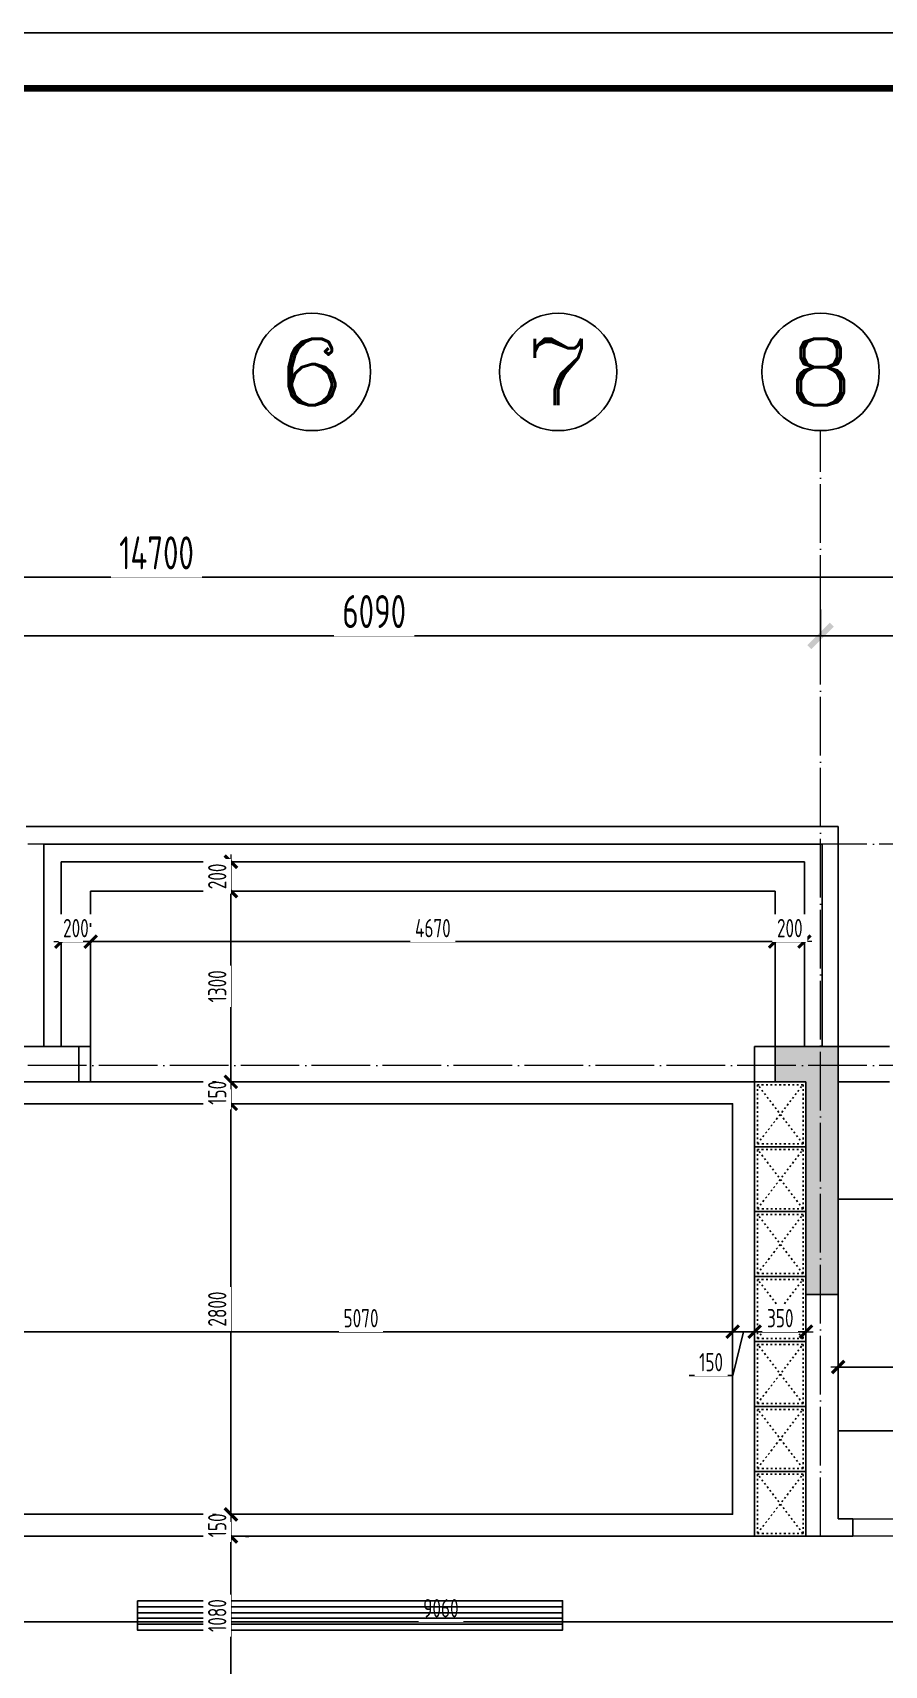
# Model space of a CAD drawing. Header units: inches. Extents: x -50945 to 250244, y -404780 to 18493.
# Drawn here: x 168992 to 174802, y -303535 to -292400 of the extents above; entities that cross this region are included whole.
import ezdxf
from ezdxf.enums import TextEntityAlignment as Align

# ---------------------------------------------------------------- set-up
doc = ezdxf.new("R2010")
doc.units = ezdxf.units.IN
doc.header["$MEASUREMENT"] = 0
doc.linetypes.add('ACAD_ISO03W100', pattern=[30, 12, -18])
doc.linetypes.add('DOTE', pattern=[2.42, 2, -0.2, 0.02, -0.2])
for name, color, linetype in [('15开关布置图-YJ', 2, 'Continuous'), ('AXIS', 1, 'Continuous'), ('AXIS_TEXT', 7, 'Continuous'), ('A图框', 7, 'Continuous'), ('D-ARCHI', 250, 'Continuous'), ('EVH 立面填充', 8, 'Continuous'), ('IBS-003-建筑窗框', 3, 'Continuous'), ('IBS-182-原建筑非承重墙', 150, 'Continuous'), ('IBS-200-原建筑承重墙柱', 200, 'Continuous'), ('IBS-63-原建筑窗', 63, 'Continuous'), ('IDS-040-固定高家具', 40, 'Continuous'), ('IRC-022-天花设备', 22, 'Continuous'), ('IRC-30-天花轮廓线', 30, 'Continuous'), ('外标注', 50, 'Continuous')]:
    doc.layers.add(name, color=color, linetype=linetype)
doc.layers.add('天棚材质标注', color=2, linetype='Continuous', lineweight=5)
doc.layers.add('门', color=65, linetype='Continuous', lineweight=13)
doc.styles.add('_TCH_AXIS', font='COMPLEX', dxfattribs={"bigfont": 'GBCBIG'})
doc.styles.add('COMPLEX', font='COMPLEX')
doc.styles.add('HBA-DIMT', font='ARCHS.SHX', dxfattribs={"width": 0.8})
doc.dimstyles.new('HBA_40', dxfattribs={"dimscale": 50, "dimtxt": 2.5, "dimasz": 0.1, "dimexe": 2, "dimexo": 2.5, "dimgap": 0.6, "dimtad": 1, "dimdec": 0, "dimrnd": 5, "dimzin": 0, "dimtxsty": 'HBA-DIMT', "dimblk": 'HBA_DIMENSION_TICK', "dimblk1": 'HBA_DIMENSION_TICK', "dimblk2": 'HBA_DIMENSION_TICK', "dimcen": 0.125, "dimclrd": 44, "dimclre": 44, "dimclrt": 2, "dimadec": 0, "dimazin": 0, "dimtfac": 1, "dimtdec": 0, "dimtix": 1, "dimtmove": 1, "dimatfit": 3, "dimldrblk": 'HBA_Leader_Dot', "dimfxl": 0, "dimtvp": 1, "dimtfill": 1, "dimtolj": 1, "dimtzin": 0, "dimarcsym": 0})

# ---------------------------------------------------------------- blocks, each defined once
blk = doc.blocks.new('gegeg')
at = {"layer": 'A图框'}
blk.add_lwpolyline([(162587, -39218), (162587, -60008), (133187, -60008), (133187, -39218)], close=True, dxfattribs=at)
at = {"layer": 'A图框', "const_width": 42}
blk.add_lwpolyline([(133537, -40125), (133537, -39568), (162237, -39568), (162237, -57908)], dxfattribs=at)
blk = doc.blocks.new('HBA_DIMENSION_TICK')
at = {"color": 0, "linetype": 'ByBlock'}
for p, q in [((-10, 0), (0, 0)), ((0, 0), (10, 0))]:
    blk.add_line(p, q, dxfattribs=at)
at = {"color": 50, "linetype": 'ByBlock'}
blk.add_solid([(-10, -7), (-7, -10), (7, 10), (10, 7)], dxfattribs=at)
blk = doc.blocks.new('*D553')
at = {"layer": 'Defpoints', "color": 0, "transparency": 16777216}
for p in [(174367, -296514), (168277, -296739), (174367, -296739)]:
    blk.add_point(p, dxfattribs=at)
at = {"layer": '外标注', "color": 44, "lineweight": -2, "transparency": 16777216}
for p, q in [((168277, -296514), (168277, -296334)), ((174367, -296514), (174367, -296334)), ((168286, -296514), (174358, -296514))]:
    blk.add_line(p, q, dxfattribs=at)
at = {"layer": '外标注', "color": 44, "lineweight": -2, "transparency": 16777216, "xscale": 9, "yscale": 9, "zscale": 9, "rotation": 180}
blk.add_blockref('HBA_DIMENSION_TICK', (168277, -296514), dxfattribs=at)
at = {"layer": '外标注', "color": 44, "lineweight": -2, "transparency": 16777216, "xscale": 9, "yscale": 9, "zscale": 9}
blk.add_blockref('HBA_DIMENSION_TICK', (174367, -296514), dxfattribs=at)
at = {"layer": '外标注', "color": 2, "transparency": 16777216, "insert": (171322, -296348), "char_height": 225, "attachment_point": 5, "style": 'HBA-DIMT', "bg_fill": 3, "box_fill_scale": 1.25, "bg_fill_color": 256, "bg_fill_true_color": 13158600, "bg_fill_transparency": 0}
blk.add_mtext('\\A1;6090', dxfattribs=at)
blk = doc.blocks.new('HBA_Leader_Dot')
at = {"color": 0, "linetype": 'ByBlock'}
blk.add_line((-5, 0), (-10, 0), dxfattribs=at)
at = {"color": 0, "linetype": 'ByBlock', "const_width": 5}
blk.add_lwpolyline([(-2.5, 0, 1), (2.5, 0, 1)], format="xyb", close=True, dxfattribs=at)
blk = doc.blocks.new('*D554')
at = {"layer": 'Defpoints', "color": 0, "transparency": 16777216}
for p in [(177187, -296514), (174367, -296739), (177187, -296739)]:
    blk.add_point(p, dxfattribs=at)
at = {"layer": '外标注', "color": 44, "lineweight": -2, "transparency": 16777216}
for p, q in [((174367, -296514), (174367, -296334)), ((177187, -296514), (177187, -296334)), ((174376, -296514), (177178, -296514))]:
    blk.add_line(p, q, dxfattribs=at)
at = {"layer": '外标注', "color": 44, "lineweight": -2, "transparency": 16777216, "xscale": 9, "yscale": 9, "zscale": 9, "rotation": 180}
blk.add_blockref('HBA_DIMENSION_TICK', (174367, -296514), dxfattribs=at)
at = {"layer": '外标注', "color": 44, "lineweight": -2, "transparency": 16777216, "xscale": 9, "yscale": 9, "zscale": 9}
blk.add_blockref('HBA_DIMENSION_TICK', (177187, -296514), dxfattribs=at)
at = {"layer": '外标注', "color": 2, "transparency": 16777216, "insert": (175777, -296348), "char_height": 225, "attachment_point": 5, "style": 'HBA-DIMT', "bg_fill": 3, "box_fill_scale": 1.25, "bg_fill_color": 256, "bg_fill_true_color": 13158600, "bg_fill_transparency": 0}
blk.add_mtext('\\A1;2820', dxfattribs=at)
blk = doc.blocks.new('*D555')
at = {"layer": 'Defpoints', "color": 0, "transparency": 16777216}
for p in [(177187, -296114), (162487, -296514), (177187, -296514)]:
    blk.add_point(p, dxfattribs=at)
at = {"layer": '外标注', "color": 44, "lineweight": -2, "transparency": 16777216}
for p, q in [((162487, -296289), (162487, -295934)), ((177187, -296289), (177187, -295934)), ((162496, -296114), (177178, -296114))]:
    blk.add_line(p, q, dxfattribs=at)
at = {"layer": '外标注', "color": 44, "lineweight": -2, "transparency": 16777216, "xscale": 9, "yscale": 9, "zscale": 9, "rotation": 180}
blk.add_blockref('HBA_DIMENSION_TICK', (162487, -296114), dxfattribs=at)
at = {"layer": '外标注', "color": 44, "lineweight": -2, "transparency": 16777216, "xscale": 9, "yscale": 9, "zscale": 9}
blk.add_blockref('HBA_DIMENSION_TICK', (177187, -296114), dxfattribs=at)
at = {"layer": '外标注', "color": 2, "transparency": 16777216, "insert": (169837, -295948), "char_height": 225, "attachment_point": 5, "style": 'HBA-DIMT', "bg_fill": 3, "box_fill_scale": 1.25, "bg_fill_color": 256, "bg_fill_true_color": 13158600, "bg_fill_transparency": 0}
blk.add_mtext('\\A1;14700', dxfattribs=at)
blk = doc.blocks.new('_AXISO')
blk.add_circle((0, 0), 0.5)
at = {"layer": 'AXIS_TEXT', "style": 'COMPLEX', "width": 1.041667}
blk.add_attdef('A', text='', height=0.56, dxfattribs=at).set_placement((-0.25, -0.28), (0.25, -0.28), align=Align.FIT)
blk = doc.blocks.new('*D586')
at = {"layer": 'Defpoints', "color": 0, "transparency": 16777216}
for p in [(167247, -303195), (176307, -303195), (176307, -303238)]:
    blk.add_point(p, dxfattribs=at)
at = {"layer": '天棚材质标注', "color": 44, "lineweight": -2, "transparency": 16777216}
for p, q in [((167252, -303238), (176302, -303238)), ((167247, -303320), (167247, -303338)), ((176307, -303320), (176307, -303338))]:
    blk.add_line(p, q, dxfattribs=at)
at = {"layer": '天棚材质标注', "color": 44, "lineweight": -2, "transparency": 16777216, "xscale": 5, "yscale": 5, "zscale": 5, "rotation": 180}
blk.add_blockref('HBA_DIMENSION_TICK', (167247, -303238), dxfattribs=at)
at = {"layer": '天棚材质标注', "color": 44, "lineweight": -2, "transparency": 16777216, "xscale": 5, "yscale": 5, "zscale": 5}
blk.add_blockref('HBA_DIMENSION_TICK', (176307, -303238), dxfattribs=at)
at = {"layer": '天棚材质标注', "color": 2, "transparency": 16777216, "insert": (171777, -303145), "char_height": 125, "attachment_point": 5, "style": 'HBA-DIMT', "bg_fill": 3, "box_fill_scale": 1.25, "bg_fill_color": 256, "bg_fill_true_color": 13158600, "bg_fill_transparency": 0}
blk.add_mtext('\\A1;9060', dxfattribs=at)
blk = doc.blocks.new('*D587')
at = {"layer": 'Defpoints', "color": 0, "transparency": 16777216}
for p in [(170341, -302655), (170344, -302655), (170341, -303735)]:
    blk.add_point(p, dxfattribs=at)
at = {"layer": '天棚材质标注', "color": 44, "lineweight": -2, "transparency": 16777216}
for p, q in [((170344, -303730), (170344, -302660)), ((170466, -302655), (170444, -302655)), ((170466, -303735), (170444, -303735))]:
    blk.add_line(p, q, dxfattribs=at)
at = {"layer": '天棚材质标注', "color": 44, "lineweight": -2, "transparency": 16777216, "xscale": 5, "yscale": 5, "zscale": 5}
for p, rotation in [((170344, -302655), 90), ((170344, -303735), 270)]:
    blk.add_blockref('HBA_DIMENSION_TICK', p, dxfattribs=dict(at, rotation=rotation))
at = {"layer": '天棚材质标注', "color": 2, "transparency": 16777216, "insert": (170251, -303195), "char_height": 125, "attachment_point": 5, "rotation": 90, "style": 'HBA-DIMT', "bg_fill": 3, "box_fill_scale": 1.25, "bg_fill_color": 256, "bg_fill_true_color": 13158600, "bg_fill_transparency": 0}
blk.add_mtext('\\A1;1080', dxfattribs=at)
blk = doc.blocks.new('*D588')
at = {"layer": '天棚材质标注', "color": 44, "lineweight": -2, "transparency": 16777216}
for p, q in [((170219, -302505), (170244, -302505)), ((170344, -302500), (170344, -302495)), ((170344, -302655), (170344, -302505)), ((170344, -302660), (170344, -302665)), ((170466, -302655), (170444, -302655))]:
    blk.add_line(p, q, dxfattribs=at)
at = {"layer": '天棚材质标注', "color": 44, "lineweight": -2, "transparency": 16777216, "xscale": 5, "yscale": 5, "zscale": 5}
for p, rotation in [((170344, -302505), 270), ((170344, -302655), 90)]:
    blk.add_blockref('HBA_DIMENSION_TICK', p, dxfattribs=dict(at, rotation=rotation))
at = {"layer": '天棚材质标注', "color": 2, "transparency": 16777216, "insert": (170251, -302580), "char_height": 125, "attachment_point": 5, "rotation": 90, "style": 'HBA-DIMT', "bg_fill": 3, "box_fill_scale": 1.25, "bg_fill_color": 256, "bg_fill_true_color": 13158600, "bg_fill_transparency": 0}
blk.add_mtext('\\A1;150', dxfattribs=at)
at = {"layer": 'Defpoints', "color": 0, "transparency": 16777216}
for p in [(170344, -302505), (170344, -302505), (170341, -302655)]:
    blk.add_point(p, dxfattribs=at)
blk = doc.blocks.new('*D589')
at = {"layer": 'Defpoints', "color": 0, "transparency": 16777216}
for p in [(170344, -299705), (170344, -299705), (170344, -302505)]:
    blk.add_point(p, dxfattribs=at)
at = {"layer": '天棚材质标注', "color": 44, "lineweight": -2, "transparency": 16777216}
for p, q in [((170219, -299705), (170244, -299705)), ((170344, -302500), (170344, -299710)), ((170219, -302505), (170244, -302505))]:
    blk.add_line(p, q, dxfattribs=at)
at = {"layer": '天棚材质标注', "color": 44, "lineweight": -2, "transparency": 16777216, "xscale": 5, "yscale": 5, "zscale": 5}
for p, rotation in [((170344, -299705), 90), ((170344, -302505), 270)]:
    blk.add_blockref('HBA_DIMENSION_TICK', p, dxfattribs=dict(at, rotation=rotation))
at = {"layer": '天棚材质标注', "color": 2, "transparency": 16777216, "insert": (170251, -301105), "char_height": 125, "attachment_point": 5, "rotation": 90, "style": 'HBA-DIMT', "bg_fill": 3, "box_fill_scale": 1.25, "bg_fill_color": 256, "bg_fill_true_color": 13158600, "bg_fill_transparency": 0}
blk.add_mtext('\\A1;2800', dxfattribs=at)
blk = doc.blocks.new('*D590')
at = {"layer": '天棚材质标注', "color": 44, "lineweight": -2, "transparency": 16777216}
for p, q in [((170219, -299555), (170244, -299555)), ((170344, -299550), (170344, -299545)), ((170344, -299705), (170344, -299555)), ((170219, -299705), (170244, -299705)), ((170344, -299710), (170344, -299715))]:
    blk.add_line(p, q, dxfattribs=at)
at = {"layer": '天棚材质标注', "color": 44, "lineweight": -2, "transparency": 16777216, "xscale": 5, "yscale": 5, "zscale": 5}
for p, rotation in [((170344, -299555), 270), ((170344, -299705), 90)]:
    blk.add_blockref('HBA_DIMENSION_TICK', p, dxfattribs=dict(at, rotation=rotation))
at = {"layer": '天棚材质标注', "color": 2, "transparency": 16777216, "insert": (170251, -299630), "char_height": 125, "attachment_point": 5, "rotation": 90, "style": 'HBA-DIMT', "bg_fill": 3, "box_fill_scale": 1.25, "bg_fill_color": 256, "bg_fill_true_color": 13158600, "bg_fill_transparency": 0}
blk.add_mtext('\\A1;150', dxfattribs=at)
at = {"layer": 'Defpoints', "color": 0, "transparency": 16777216}
for p in [(170344, -299555), (170344, -299555), (170344, -299705)]:
    blk.add_point(p, dxfattribs=at)
blk = doc.blocks.new('*D591')
at = {"layer": 'Defpoints', "color": 0, "transparency": 16777216}
for p in [(170344, -298254), (170344, -298254), (170344, -299555)]:
    blk.add_point(p, dxfattribs=at)
at = {"layer": '天棚材质标注', "color": 44, "lineweight": -2, "transparency": 16777216}
for p, q in [((170219, -298254), (170244, -298254)), ((170344, -299550), (170344, -298259)), ((170219, -299555), (170244, -299555))]:
    blk.add_line(p, q, dxfattribs=at)
at = {"layer": '天棚材质标注', "color": 44, "lineweight": -2, "transparency": 16777216, "xscale": 5, "yscale": 5, "zscale": 5}
for p, rotation in [((170344, -298254), 90), ((170344, -299555), 270)]:
    blk.add_blockref('HBA_DIMENSION_TICK', p, dxfattribs=dict(at, rotation=rotation))
at = {"layer": '天棚材质标注', "color": 2, "transparency": 16777216, "insert": (170251, -298904), "char_height": 125, "attachment_point": 5, "rotation": 90, "style": 'HBA-DIMT', "bg_fill": 3, "box_fill_scale": 1.25, "bg_fill_color": 256, "bg_fill_true_color": 13158600, "bg_fill_transparency": 0}
blk.add_mtext('\\A1;1300', dxfattribs=at)
blk = doc.blocks.new('*D592')
at = {"layer": '天棚材质标注', "color": 44, "lineweight": -2, "transparency": 16777216}
for p, q in [((170240, -298054), (170244, -298054)), ((170344, -298049), (170344, -298044)), ((170344, -298254), (170344, -298054)), ((170219, -298254), (170244, -298254)), ((170344, -298259), (170344, -298264))]:
    blk.add_line(p, q, dxfattribs=at)
at = {"layer": '天棚材质标注', "color": 44, "lineweight": -2, "transparency": 16777216, "xscale": 5, "yscale": 5, "zscale": 5}
for p, rotation in [((170344, -298054), 270), ((170344, -298254), 90)]:
    blk.add_blockref('HBA_DIMENSION_TICK', p, dxfattribs=dict(at, rotation=rotation))
at = {"layer": '天棚材质标注', "color": 2, "transparency": 16777216, "insert": (170251, -298154), "char_height": 125, "attachment_point": 5, "rotation": 90, "style": 'HBA-DIMT', "bg_fill": 3, "box_fill_scale": 1.25, "bg_fill_color": 256, "bg_fill_true_color": 13158600, "bg_fill_transparency": 0}
blk.add_mtext('\\A1;200', dxfattribs=at)
at = {"layer": 'Defpoints', "color": 0, "transparency": 16777216}
for p in [(170344, -298054), (170365, -298054), (170344, -298254)]:
    blk.add_point(p, dxfattribs=at)
blk = doc.blocks.new('*D593')
at = {"layer": '天棚材质标注', "color": 44, "lineweight": -2, "transparency": 16777216}
for p, q in [((173917, -301147), (173917, -301159)), ((174267, -301147), (174267, -301159)), ((174262, -301259), (173922, -301259))]:
    blk.add_line(p, q, dxfattribs=at)
at = {"layer": '天棚材质标注', "color": 44, "lineweight": -2, "transparency": 16777216, "xscale": 5, "yscale": 5, "zscale": 5, "rotation": 180}
blk.add_blockref('HBA_DIMENSION_TICK', (173917, -301259), dxfattribs=at)
at = {"layer": '天棚材质标注', "color": 44, "lineweight": -2, "transparency": 16777216, "xscale": 5, "yscale": 5, "zscale": 5}
blk.add_blockref('HBA_DIMENSION_TICK', (174267, -301259), dxfattribs=at)
at = {"layer": '天棚材质标注', "color": 2, "transparency": 16777216, "insert": (174092, -301167), "char_height": 125, "attachment_point": 5, "style": 'HBA-DIMT', "bg_fill": 3, "box_fill_scale": 1.25, "bg_fill_color": 256, "bg_fill_true_color": 13158600, "bg_fill_transparency": 0}
blk.add_mtext('\\A1;350', dxfattribs=at)
at = {"layer": 'Defpoints', "color": 0, "transparency": 16777216}
for p in [(173917, -301259), (173917, -301272), (174267, -301272)]:
    blk.add_point(p, dxfattribs=at)
blk = doc.blocks.new('*D594')
at = {"layer": 'Defpoints', "color": 0, "transparency": 16777216}
for p in [(173767, -301259), (173767, -301259), (173917, -301272)]:
    blk.add_point(p, dxfattribs=at)
at = {"layer": '天棚材质标注', "color": 44, "lineweight": -2, "transparency": 16777216}
for p, q in [((173767, -301134), (173767, -301159)), ((173917, -301147), (173917, -301159)), ((173842, -301259), (173769, -301559)), ((173912, -301259), (173772, -301259)), ((173769, -301559), (173471, -301559))]:
    blk.add_line(p, q, dxfattribs=at)
at = {"layer": '天棚材质标注', "color": 44, "lineweight": -2, "transparency": 16777216, "xscale": 5, "yscale": 5, "zscale": 5, "rotation": 180}
blk.add_blockref('HBA_DIMENSION_TICK', (173767, -301259), dxfattribs=at)
at = {"layer": '天棚材质标注', "color": 44, "lineweight": -2, "transparency": 16777216, "xscale": 5, "yscale": 5, "zscale": 5}
blk.add_blockref('HBA_DIMENSION_TICK', (173917, -301259), dxfattribs=at)
at = {"layer": '天棚材质标注', "color": 2, "transparency": 16777216, "insert": (173620, -301467), "char_height": 125, "attachment_point": 5, "style": 'HBA-DIMT', "bg_fill": 3, "box_fill_scale": 1.25, "bg_fill_color": 256, "bg_fill_true_color": 13158600, "bg_fill_transparency": 0}
blk.add_mtext('\\A1;150', dxfattribs=at)
blk = doc.blocks.new('*D595')
at = {"layer": 'Defpoints', "color": 0, "transparency": 16777216}
for p in [(168697, -301259), (168697, -301259), (173767, -301259)]:
    blk.add_point(p, dxfattribs=at)
at = {"layer": '天棚材质标注', "color": 44, "lineweight": -2, "transparency": 16777216}
for p, q in [((168697, -301134), (168697, -301159)), ((173767, -301134), (173767, -301159)), ((173762, -301259), (168702, -301259))]:
    blk.add_line(p, q, dxfattribs=at)
at = {"layer": '天棚材质标注', "color": 44, "lineweight": -2, "transparency": 16777216, "xscale": 5, "yscale": 5, "zscale": 5, "rotation": 180}
blk.add_blockref('HBA_DIMENSION_TICK', (168697, -301259), dxfattribs=at)
at = {"layer": '天棚材质标注', "color": 44, "lineweight": -2, "transparency": 16777216, "xscale": 5, "yscale": 5, "zscale": 5}
blk.add_blockref('HBA_DIMENSION_TICK', (173767, -301259), dxfattribs=at)
at = {"layer": '天棚材质标注', "color": 2, "transparency": 16777216, "insert": (171232, -301167), "char_height": 125, "attachment_point": 5, "style": 'HBA-DIMT', "bg_fill": 3, "box_fill_scale": 1.25, "bg_fill_color": 256, "bg_fill_true_color": 13158600, "bg_fill_transparency": 0}
blk.add_mtext('\\A1;5070', dxfattribs=at)
blk = doc.blocks.new('*D598')
at = {"layer": '天棚材质标注', "color": 44, "lineweight": -2, "transparency": 16777216}
for p, q in [((169187, -298474), (169187, -298499)), ((169387, -298474), (169387, -298499)), ((169182, -298599), (169177, -298599)), ((169187, -298599), (169387, -298599)), ((169392, -298599), (169397, -298599))]:
    blk.add_line(p, q, dxfattribs=at)
at = {"layer": '天棚材质标注', "color": 44, "lineweight": -2, "transparency": 16777216, "xscale": 5, "yscale": 5, "zscale": 5}
blk.add_blockref('HBA_DIMENSION_TICK', (169187, -298599), dxfattribs=at)
at = {"layer": '天棚材质标注', "color": 44, "lineweight": -2, "transparency": 16777216, "xscale": 5, "yscale": 5, "zscale": 5, "rotation": 180}
blk.add_blockref('HBA_DIMENSION_TICK', (169387, -298599), dxfattribs=at)
at = {"layer": '天棚材质标注', "color": 2, "transparency": 16777216, "insert": (169287, -298507), "char_height": 125, "attachment_point": 5, "style": 'HBA-DIMT', "bg_fill": 3, "box_fill_scale": 1.25, "bg_fill_color": 256, "bg_fill_true_color": 13158600, "bg_fill_transparency": 0}
blk.add_mtext('\\A1;200', dxfattribs=at)
at = {"layer": 'Defpoints', "color": 0, "transparency": 16777216}
for p in [(169187, -298599), (169387, -298599), (169387, -298599)]:
    blk.add_point(p, dxfattribs=at)
blk = doc.blocks.new('*D599')
at = {"layer": 'Defpoints', "color": 0, "transparency": 16777216}
for p in [(169387, -298599), (174057, -298599), (174057, -298599)]:
    blk.add_point(p, dxfattribs=at)
at = {"layer": '天棚材质标注', "color": 44, "lineweight": -2, "transparency": 16777216}
for p, q in [((169387, -298474), (169387, -298499)), ((174057, -298474), (174057, -298499)), ((169392, -298599), (174052, -298599))]:
    blk.add_line(p, q, dxfattribs=at)
at = {"layer": '天棚材质标注', "color": 44, "lineweight": -2, "transparency": 16777216, "xscale": 5, "yscale": 5, "zscale": 5, "rotation": 180}
blk.add_blockref('HBA_DIMENSION_TICK', (169387, -298599), dxfattribs=at)
at = {"layer": '天棚材质标注', "color": 44, "lineweight": -2, "transparency": 16777216, "xscale": 5, "yscale": 5, "zscale": 5}
blk.add_blockref('HBA_DIMENSION_TICK', (174057, -298599), dxfattribs=at)
at = {"layer": '天棚材质标注', "color": 2, "transparency": 16777216, "insert": (171722, -298507), "char_height": 125, "attachment_point": 5, "style": 'HBA-DIMT', "bg_fill": 3, "box_fill_scale": 1.25, "bg_fill_color": 256, "bg_fill_true_color": 13158600, "bg_fill_transparency": 0}
blk.add_mtext('\\A1;4670', dxfattribs=at)
blk = doc.blocks.new('*D600')
at = {"layer": '天棚材质标注', "color": 44, "lineweight": -2, "transparency": 16777216}
for p, q in [((174057, -298474), (174057, -298499)), ((174257, -298474), (174257, -298499)), ((174052, -298599), (174047, -298599)), ((174057, -298599), (174257, -298599)), ((174262, -298599), (174267, -298599))]:
    blk.add_line(p, q, dxfattribs=at)
at = {"layer": '天棚材质标注', "color": 44, "lineweight": -2, "transparency": 16777216, "xscale": 5, "yscale": 5, "zscale": 5}
blk.add_blockref('HBA_DIMENSION_TICK', (174057, -298599), dxfattribs=at)
at = {"layer": '天棚材质标注', "color": 44, "lineweight": -2, "transparency": 16777216, "xscale": 5, "yscale": 5, "zscale": 5, "rotation": 180}
blk.add_blockref('HBA_DIMENSION_TICK', (174257, -298599), dxfattribs=at)
at = {"layer": '天棚材质标注', "color": 2, "transparency": 16777216, "insert": (174157, -298507), "char_height": 125, "attachment_point": 5, "style": 'HBA-DIMT', "bg_fill": 3, "box_fill_scale": 1.25, "bg_fill_color": 256, "bg_fill_true_color": 13158600, "bg_fill_transparency": 0}
blk.add_mtext('\\A1;200', dxfattribs=at)
at = {"layer": 'Defpoints', "color": 0, "transparency": 16777216}
for p in [(174057, -298599), (174257, -298599), (174257, -298599)]:
    blk.add_point(p, dxfattribs=at)
blk = doc.blocks.new('*D604')
at = {"layer": 'Defpoints', "color": 0, "transparency": 16777216}
for p in [(174487, -301438), (177067, -301438), (177067, -301500)]:
    blk.add_point(p, dxfattribs=at)
at = {"layer": '天棚材质标注', "color": 44, "lineweight": -2, "transparency": 16777216}
for p, q in [((174492, -301500), (177062, -301500)), ((174487, -301563), (174487, -301600)), ((177067, -301563), (177067, -301600))]:
    blk.add_line(p, q, dxfattribs=at)
at = {"layer": '天棚材质标注', "color": 44, "lineweight": -2, "transparency": 16777216, "xscale": 5, "yscale": 5, "zscale": 5, "rotation": 180}
blk.add_blockref('HBA_DIMENSION_TICK', (174487, -301500), dxfattribs=at)
at = {"layer": '天棚材质标注', "color": 44, "lineweight": -2, "transparency": 16777216, "xscale": 5, "yscale": 5, "zscale": 5}
blk.add_blockref('HBA_DIMENSION_TICK', (177067, -301500), dxfattribs=at)
at = {"layer": '天棚材质标注', "color": 2, "transparency": 16777216, "insert": (175777, -301408), "char_height": 125, "attachment_point": 5, "style": 'HBA-DIMT', "bg_fill": 3, "box_fill_scale": 1.25, "bg_fill_color": 256, "bg_fill_true_color": 13158600, "bg_fill_transparency": 0}
blk.add_mtext('\\A1;2580', dxfattribs=at)

msp = doc.modelspace()

# ---------------------------------------------------------------- hatches: boundary and pattern name
at = {"layer": 'EVH 立面填充'}
h = msp.add_hatch(color=256, dxfattribs=at)
h.dxf.hatch_style = 1
h.paths.add_polyline_path([(174267.07, -299554.51), (174267.07, -301004.51), (174487.07, -301004.51), (174487.07, -299314.51), (174057.07, -299314.51), (174057.07, -299554.51)])

# ---------------------------------------------------------------- linework, layer by layer
for p in [(173917.07, -299997.37), (173917.07, -300440.22), (173917.07, -300883.08), (173917.07, -301325.94), (173917.07, -301768.79), (173917.07, -302211.65)]:
    msp.add_point(p)
at = {"layer": 'D-ARCHI', "color": 251, "linetype": 'DOTE', "lineweight": 5, "ltscale": 200}
for p, q in [((180007.07, -297934.27), (159679.81, -297934.27)), ((180007.07, -299444.51), (159667.07, -299444.51))]:
    msp.add_line(p, q, dxfattribs=at)
at = {"layer": 'IBS-003-建筑窗框', "color": 251, "ltscale": 10}
for p, q in [((174487.07, -297814.27), (168947.07, -297814.27)), ((174487.07, -299314.51), (174487.07, -297814.27)), ((174257.07, -298054.27), (169187.07, -298054.27)), ((169187.07, -298054.27), (169187.07, -299314.51)), ((174257.07, -299314.51), (174257.07, -298054.27))]:
    msp.add_line(p, q, dxfattribs=at)
at = {"layer": 'IBS-182-原建筑非承重墙'}
for p, q in [((168797.07, -299314.51), (169307.07, -299314.51)), ((169307.07, -299554.51), (169307.07, -299314.51)), ((174487.07, -299314.51), (174837.07, -299314.51)), ((169307.07, -299554.51), (168797.07, -299554.51)), ((174837.07, -299554.51), (174487.07, -299554.51)), ((174267.07, -301004.51), (174267.07, -302654.51)), ((174487.07, -301004.51), (174487.07, -302534.51)), ((174587.07, -302534.51), (174487.07, -302534.51)), ((174587.07, -302654.51), (174587.07, -302534.51)), ((174587.07, -302654.51), (174267.07, -302654.51))]:
    msp.add_line(p, q, dxfattribs=at)
for points in [[(169307.07, -299554.51), (169387.07, -299554.51), (169387.07, -299314.51), (169307.07, -299314.51)], [(173917.07, -299554.51), (174057.07, -299554.51), (174057.07, -299314.51), (173917.07, -299314.51)]]:
    msp.add_lwpolyline(points, close=True, dxfattribs=at)
at = {"layer": 'IBS-200-原建筑承重墙柱', "ltscale": 0.02}
for p, q in [((174057.07, -299554.51), (174057.07, -299314.51)), ((174487.07, -299314.51), (174057.07, -299314.51)), ((174487.07, -301004.51), (174487.07, -299314.51)), ((174267.07, -299554.51), (174057.07, -299554.51)), ((174267.07, -301004.51), (174267.07, -299554.51)), ((174487.07, -301004.51), (174267.07, -301004.51))]:
    msp.add_line(p, q, dxfattribs=at)
at = {"layer": 'IBS-63-原建筑窗'}
for p, q in [((174377.07, -297934.27), (169067.07, -297934.27)), ((169067.07, -297934.27), (169067.07, -299314.51)), ((174377.07, -299314.51), (174377.07, -297934.27))]:
    msp.add_line(p, q, dxfattribs=at)
at = {"layer": 'IDS-040-固定高家具'}
for p, q in [((173917.07, -299554.51), (173917.07, -302654.51)), ((173917.07, -299554.51), (174267.07, -299554.51)), ((173917.07, -299997.37), (174267.07, -299997.37)), ((173917.07, -300440.22), (174267.07, -300440.22)), ((173917.07, -300883.08), (174267.07, -300883.08)), ((173917.07, -301325.94), (174267.07, -301325.94)), ((173917.07, -301768.79), (174267.07, -301768.79)), ((173917.07, -302211.65), (174267.07, -302211.65)), ((173917.07, -302654.51), (174267.07, -302654.51))]:
    msp.add_line(p, q, dxfattribs=at)
at = {"layer": 'IDS-040-固定高家具', "linetype": 'ACAD_ISO03W100'}
for p, q in [((173937.07, -299977.37), (174247.07, -299574.51)), ((174247.07, -299977.37), (173937.07, -299574.51)), ((173937.07, -300420.22), (174247.07, -300017.37)), ((174247.07, -300420.22), (173937.07, -300017.37)), ((173937.07, -300863.08), (174247.07, -300460.22)), ((174247.07, -300863.08), (173937.07, -300460.22)), ((173937.07, -301305.94), (174247.07, -300903.08)), ((174247.07, -301305.94), (173937.07, -300903.08)), ((173937.07, -301748.79), (174247.07, -301345.94)), ((174247.07, -301748.79), (173937.07, -301345.94)), ((173937.07, -302191.65), (174247.07, -301788.79)), ((174247.07, -302191.65), (173937.07, -301788.79)), ((173937.07, -302634.51), (174247.07, -302231.65)), ((174247.07, -302634.51), (173937.07, -302231.65))]:
    msp.add_line(p, q, dxfattribs=at)
for points in [[(173937.07, -299977.37), (174247.07, -299977.37), (174247.07, -299574.51), (173937.07, -299574.51)], [(173937.07, -300420.22), (174247.07, -300420.22), (174247.07, -300017.37), (173937.07, -300017.37)], [(173937.07, -300863.08), (174247.07, -300863.08), (174247.07, -300460.22), (173937.07, -300460.22)], [(173937.07, -301305.94), (174247.07, -301305.94), (174247.07, -300903.08), (173937.07, -300903.08)], [(173937.07, -301748.79), (174247.07, -301748.79), (174247.07, -301345.94), (173937.07, -301345.94)], [(173937.07, -302191.65), (174247.07, -302191.65), (174247.07, -301788.79), (173937.07, -301788.79)], [(173937.07, -302634.51), (174247.07, -302634.51), (174247.07, -302231.65), (173937.07, -302231.65)]]:
    msp.add_lwpolyline(points, close=True, dxfattribs=at)
at = {"layer": 'IRC-30-天花轮廓线'}
for p, q in [((174057.07, -298254.27), (169387.07, -298254.27)), ((169387.07, -298254.27), (169387.07, -299314.51)), ((174057.07, -299314.51), (174057.07, -298254.27)), ((169307.07, -299554.51), (173917.07, -299554.51)), ((177067.07, -300354.51), (174487.07, -300354.51)), ((177067.07, -301934.51), (174487.07, -301934.51)), ((168547.07, -302654.51), (173917.07, -302654.51))]:
    msp.add_line(p, q, dxfattribs=at)
msp.add_lwpolyline([(168697.07, -302504.51), (173767.07, -302504.51), (173767.07, -299704.51), (168697.07, -299704.51)], close=True, dxfattribs=at)
at = {"layer": '门', "color": 8, "lineweight": 5}
msp.add_lwpolyline([(174587.07, -302534.51), (175467.07, -302534.51), (175467.07, -302654.51), (174587.07, -302654.51)], close=True, dxfattribs=at)

# ---------------------------------------------------------------- block references
at = {"layer": '15开关布置图-YJ', "color": 2, "xscale": 1.081091401797356, "yscale": 1.081091401797356, "zscale": 1.081091401797356}
msp.add_blockref('gegeg', (10904.09, -227526.41), dxfattribs=at)
at = {"layer": 'AXIS'}
ref = msp.add_blockref('_AXISO', (170896.77, -294714.27), dxfattribs=dict(at, xscale=800, yscale=800, zscale=800))
ref.add_attrib('A', '6', dxfattribs={"layer": 'AXIS_TEXT', "height": 452.55, "style": '_TCH_AXIS', "width": 1.5}).set_placement((170670.49, -294940.54), (171123.04, -294940.54), align=Align.FIT)
ref = msp.add_blockref('_AXISO', (172576.77, -294714.27), dxfattribs=dict(at, xscale=800, yscale=800, zscale=800))
ref.add_attrib('A', '7', dxfattribs={"layer": 'AXIS_TEXT', "height": 452.55, "style": '_TCH_AXIS', "width": 1.5}).set_placement((172350.49, -294940.54), (172803.04, -294940.54), align=Align.FIT)
ref = msp.add_blockref('_AXISO', (174367.07, -294714.27), dxfattribs=dict(at, xscale=800, yscale=800, zscale=800))
ref.add_attrib('A', '8', dxfattribs={"layer": 'AXIS_TEXT', "height": 452.55, "style": '_TCH_AXIS', "width": 1.5}).set_placement((174140.79, -294940.54), (174593.34, -294940.54), align=Align.FIT)

# ---------------------------------------------------------------- dimensions: what is measured, and where the dimension line sits
at = {"layer": '外标注'}
dim = msp.add_linear_dim(base=(174367.07, -296514.27), p1=(168277.07, -296738.85), p2=(174367.07, -296738.85), dimstyle='HBA_40', override={"dimscale": 90, "dimfxl": 200, "dimfxlon": 1}, dxfattribs=at)
dim.commit()
dim.dimension.update_dxf_attribs({"geometry": '*D553', "text_midpoint": (171322.07, -296347.77)})

# ---------------------------------------------------------------- next in the draw order: dimensions: what is measured, and where the dimension line sits
dim = msp.add_linear_dim(base=(177187.07, -296514.27), p1=(174367.07, -296738.85), p2=(177187.07, -296738.85), dimstyle='HBA_40', override={"dimscale": 90, "dimfxl": 200, "dimfxlon": 1}, dxfattribs=at)
dim.commit()
dim.dimension.update_dxf_attribs({"geometry": '*D554', "text_midpoint": (175777.07, -296347.77)})

# ---------------------------------------------------------------- next in the draw order: dimensions: what is measured, and where the dimension line sits
dim = msp.add_linear_dim(base=(177187.07, -296114.27), p1=(162487.07, -296514.27), p2=(177187.07, -296514.27), dimstyle='HBA_40', override={"dimscale": 90, "dimfxl": 200, "dimfxlon": 1}, dxfattribs=at)
dim.commit()
dim.dimension.update_dxf_attribs({"geometry": '*D555', "text_midpoint": (169837.07, -295947.77)})

# ---------------------------------------------------------------- next in the draw order: linework, layer by layer
at = {"layer": 'D-ARCHI', "color": 251, "linetype": 'DOTE', "lineweight": 5, "ltscale": 200}
msp.add_line((174367.07, -302654.51), (174367.07, -295114.27), dxfattribs=at)

# ---------------------------------------------------------------- next in the draw order: block references
at = {"layer": '15开关布置图-YJ', "color": 2, "xscale": 1.081091401797356, "yscale": 1.081091401797356, "zscale": 1.081091401797356}
msp.add_blockref('gegeg', (10904.09, -250002.3), dxfattribs=at)

# ---------------------------------------------------------------- next in the draw order: dimensions: what is measured, and where the dimension line sits
at = {"layer": '天棚材质标注', "color": 6}
for base, p1, p2, picture, middle in [((169387.07, -298599.17), (169187.07, -298599.17), (169387.07, -298599.17), '*D598', (169287.07, -298506.67)), ((173917.07, -301259.15), (174267.07, -301271.78), (173917.07, -301271.78), '*D593', (174092.07, -301166.65)), ((177067.07, -301500.1), (174487.07, -301438.23), (177067.07, -301438.23), '*D604', (175777.07, -301407.6)), ((176307.07, -303237.62), (167247.07, -303194.51), (176307.07, -303194.51), '*D586', (171777.07, -303145.12))]:
    dim = msp.add_linear_dim(base=base, p1=p1, p2=p2, dimstyle='HBA_40', dxfattribs=at)
    dim.commit()
    dim.dimension.update_dxf_attribs({"geometry": picture, "text_midpoint": middle})

# ---------------------------------------------------------------- next in the draw order: linework, layer by layer
at = {"layer": 'IRC-022-天花设备'}
for p, q in [((169707.07, -303136.34), (172607.07, -303136.34)), ((169707.07, -303176.34), (172607.07, -303176.34)), ((169707.07, -303212.68), (172607.07, -303212.68)), ((169707.07, -303252.68), (172607.07, -303252.68))]:
    msp.add_line(p, q, dxfattribs=at)
msp.add_lwpolyline([(169707.07, -303094.51), (172607.07, -303094.51), (172607.07, -303294.51), (169707.07, -303294.51)], close=True, dxfattribs=at)

# ---------------------------------------------------------------- next in the draw order: dimensions: what is measured, and where the dimension line sits
at = {"layer": '天棚材质标注', "color": 6}
dim = msp.add_linear_dim(base=(173767.07, -301259.15), p1=(173917.07, -301271.78), p2=(173767.07, -301259.15), dimstyle='HBA_40', dxfattribs=at)
dim.commit()
dim.dimension.update_dxf_attribs({"geometry": '*D594', "text_midpoint": (173739.29, -301559.04), "dimtype": 160})

# ---------------------------------------------------------------- next in the draw order: dimensions: what is measured, and where the dimension line sits
dim = msp.add_linear_dim(base=(170343.93, -302654.51), p1=(170341.3, -303734.51), p2=(170341.3, -302654.51), angle=90, dimstyle='HBA_40', dxfattribs=at)
dim.commit()
dim.dimension.update_dxf_attribs({"geometry": '*D587', "text_midpoint": (170251.43, -303194.51)})

# ---------------------------------------------------------------- next in the draw order: dimensions: what is measured, and where the dimension line sits
dim = msp.add_linear_dim(base=(170343.93, -302504.51), p1=(170341.3, -302654.51), p2=(170343.93, -302504.51), angle=90, dimstyle='HBA_40', dxfattribs=at)
dim.commit()
dim.dimension.update_dxf_attribs({"geometry": '*D588', "text_midpoint": (170251.43, -302579.51)})

# ---------------------------------------------------------------- next in the draw order: dimensions: what is measured, and where the dimension line sits
dim = msp.add_linear_dim(base=(170343.93, -299704.51), p1=(170343.93, -302504.51), p2=(170343.93, -299704.51), angle=90, dimstyle='HBA_40', dxfattribs=at)
dim.commit()
dim.dimension.update_dxf_attribs({"geometry": '*D589', "text_midpoint": (170251.43, -301104.51)})

# ---------------------------------------------------------------- next in the draw order: dimensions: what is measured, and where the dimension line sits
dim = msp.add_linear_dim(base=(170343.93, -299554.51), p1=(170343.93, -299704.51), p2=(170343.93, -299554.51), angle=90, dimstyle='HBA_40', dxfattribs=at)
dim.commit()
dim.dimension.update_dxf_attribs({"geometry": '*D590', "text_midpoint": (170251.43, -299629.51)})
dim = msp.add_linear_dim(base=(168697.07, -301259.15), p1=(173767.07, -301259.15), p2=(168697.07, -301259.15), dimstyle='HBA_40', dxfattribs=at)
dim.commit()
dim.dimension.update_dxf_attribs({"geometry": '*D595', "text_midpoint": (171232.07, -301166.65)})

# ---------------------------------------------------------------- next in the draw order: dimensions: what is measured, and where the dimension line sits
dim = msp.add_linear_dim(base=(170343.93, -298254.27), p1=(170343.93, -299554.51), p2=(170343.95, -298254.27), angle=90, dimstyle='HBA_40', dxfattribs=at)
dim.commit()
dim.dimension.update_dxf_attribs({"geometry": '*D591', "text_midpoint": (170251.43, -298904.39)})

# ---------------------------------------------------------------- next in the draw order: dimensions: what is measured, and where the dimension line sits
dim = msp.add_linear_dim(base=(170343.93, -298054.27), p1=(170343.95, -298254.27), p2=(170365.14, -298054.27), angle=90, dimstyle='HBA_40', dxfattribs=at)
dim.commit()
dim.dimension.update_dxf_attribs({"geometry": '*D592', "text_midpoint": (170251.43, -298154.27)})
dim = msp.add_linear_dim(base=(174057.07, -298599.17), p1=(169387.07, -298599.17), p2=(174057.07, -298599.17), dimstyle='HBA_40', dxfattribs=at)
dim.commit()
dim.dimension.update_dxf_attribs({"geometry": '*D599', "text_midpoint": (171722.07, -298506.67)})

# ---------------------------------------------------------------- next in the draw order: dimensions: what is measured, and where the dimension line sits
dim = msp.add_linear_dim(base=(174257.07, -298599.17), p1=(174057.07, -298599.17), p2=(174257.07, -298599.17), dimstyle='HBA_40', dxfattribs=at)
dim.commit()
dim.dimension.update_dxf_attribs({"geometry": '*D600', "text_midpoint": (174157.07, -298506.67)})

doc.saveas('drawing.dxf')
